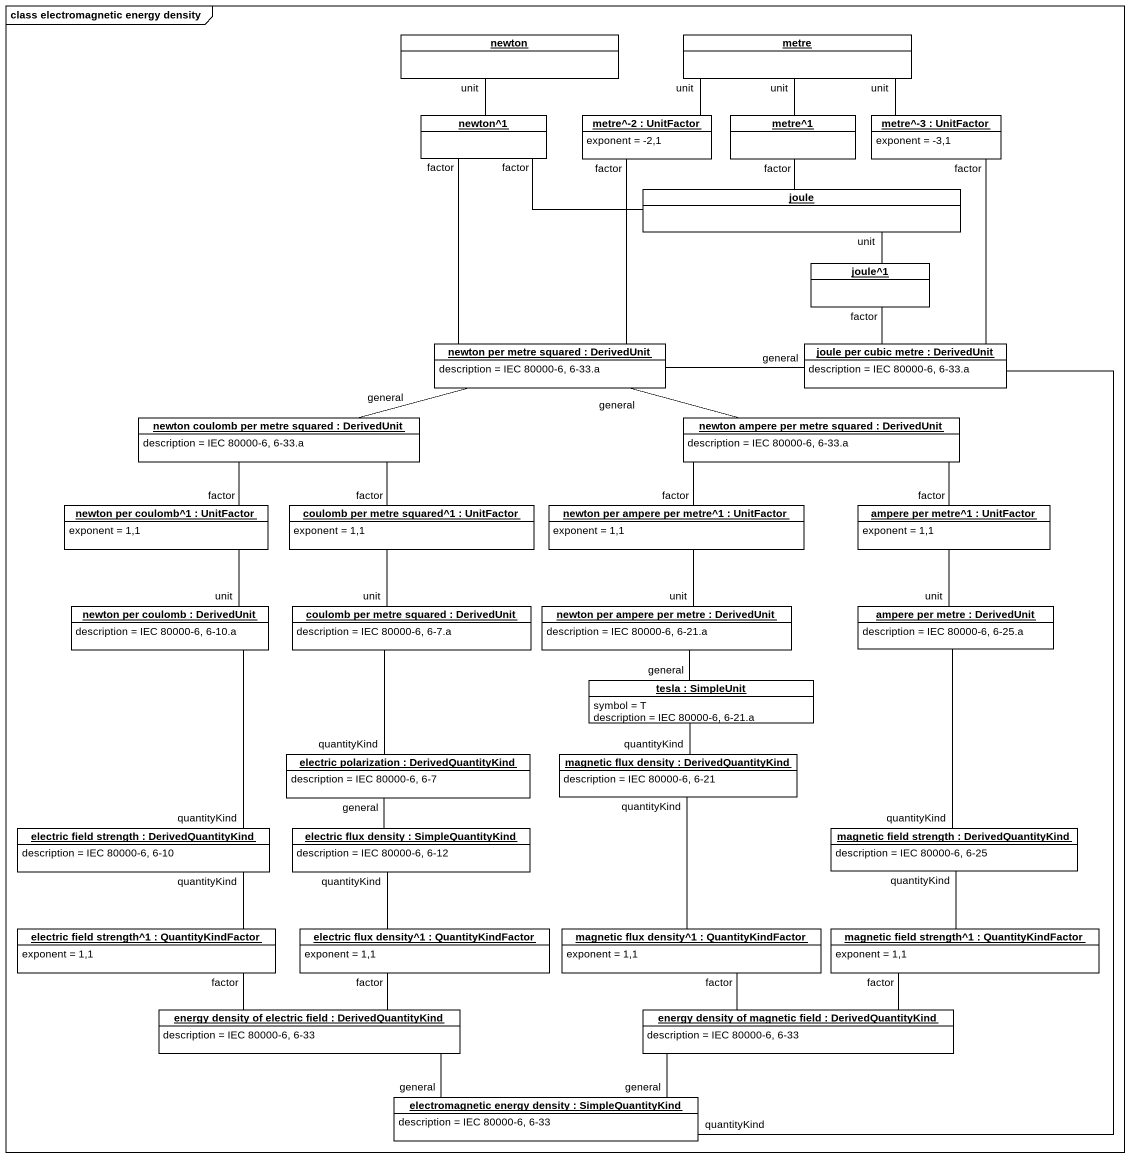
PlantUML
@startuml
mainframe class electromagnetic energy density
hide circle
hide empty members
object newton #FFFFFF
object metre #FFFFFF
object "newton^1" as newton_1 #FFFFFF
object "metre^-2 : UnitFactor" as metre_2 #FFFFFF {
  exponent = -2,1
}
object "metre^1" as metre_1 #FFFFFF
object "metre^-3 : UnitFactor" as metre_3 #FFFFFF {
  exponent = -3,1
}
object joule #FFFFFF
object "joule^1" as joule_1 #FFFFFF
object "newton per metre squared : DerivedUnit" as newton_per_metre_squared #FFFFFF {
  description = IEC 80000-6, 6-33.a
}
object "joule per cubic metre : DerivedUnit" as joule_per_cubic_metre #FFFFFF {
  description = IEC 80000-6, 6-33.a
}
object "newton coulomb per metre squared : DerivedUnit" as newton_coulomb_per_metre #FFFFFF {
  description = IEC 80000-6, 6-33.a
}
object "newton ampere per metre squared : DerivedUnit" as newton_ampere_per_metre #FFFFFF {
  description = IEC 80000-6, 6-33.a
}
object "newton per coulomb^1 : UnitFactor" as newton_per_coulomb_1 #FFFFFF {
  exponent = 1,1
}
object "coulomb per metre squared^1 : UnitFactor" as coulomb_per_metre_squared_1 #FFFFFF {
  exponent = 1,1
}
object "newton per ampere per metre^1 : UnitFactor" as newton_per_ampere_per_metre #FFFFFF {
  exponent = 1,1
}
object "ampere per metre^1 : UnitFactor" as ampere_per_metre_1 #FFFFFF {
  exponent = 1,1
}
object "newton per coulomb : DerivedUnit" as newton_per_coulomb #FFFFFF {
  description = IEC 80000-6, 6-10.a
}
object "coulomb per metre squared : DerivedUnit" as coulomb_per_metre_squared #FFFFFF {
  description = IEC 80000-6, 6-7.a
}
object "newton per ampere per metre : DerivedUnit" as newton_per_ampere_per_metre_2 #FFFFFF {
  description = IEC 80000-6, 6-21.a
}
object "ampere per metre : DerivedUnit" as ampere_per_metre #FFFFFF {
  description = IEC 80000-6, 6-25.a
}
object "tesla : SimpleUnit" as tesla #FFFFFF {
  symbol = T
  description = IEC 80000-6, 6-21.a
}
object "electric polarization : DerivedQuantityKind" as electric_polarization #FFFFFF {
  description = IEC 80000-6, 6-7
}
object "magnetic flux density : DerivedQuantityKind" as magnetic_flux_density #FFFFFF {
  description = IEC 80000-6, 6-21
}
object "electric field strength : DerivedQuantityKind" as electric_field_strength #FFFFFF {
  description = IEC 80000-6, 6-10
}
object "electric flux density : SimpleQuantityKind" as electric_flux_density #FFFFFF {
  description = IEC 80000-6, 6-12
}
object "magnetic field strength : DerivedQuantityKind" as magnetic_field_strength #FFFFFF {
  description = IEC 80000-6, 6-25
}
object "electric field strength^1 : QuantityKindFactor" as electric_field_strength_1 #FFFFFF {
  exponent = 1,1
}
object "electric flux density^1 : QuantityKindFactor" as electric_flux_density_1 #FFFFFF {
  exponent = 1,1
}
object "magnetic flux density^1 : QuantityKindFactor" as magnetic_flux_density_1 #FFFFFF {
  exponent = 1,1
}
object "magnetic field strength^1 : QuantityKindFactor" as magnetic_field_strength_1 #FFFFFF {
  exponent = 1,1
}
object "energy density of electric field : DerivedQuantityKind" as energy_density_of_electric #FFFFFF {
  description = IEC 80000-6, 6-33
}
object "energy density of magnetic field : DerivedQuantityKind" as energy_density_of_magnetic #FFFFFF {
  description = IEC 80000-6, 6-33
}
object "electromagnetic energy density : SimpleQuantityKind" as electromagnetic_energy #FFFFFF {
  description = IEC 80000-6, 6-33
}
newton -- newton_1 : unit
metre -left- metre_2 : unit
metre -- metre_1 : unit
metre -right- metre_3 : unit
newton_1 -right- joule : factor
newton_1 -- newton_per_metre_squared : factor
metre_2 -- newton_per_metre_squared : factor
metre_1 -- joule : factor
metre_3 -- joule_per_cubic_metre : factor
joule -- joule_1 : unit
joule_1 -- joule_per_cubic_metre : factor
newton_per_metre_squared -left- newton_coulomb_per_metre : general
newton_per_metre_squared -right- newton_ampere_per_metre : general
joule_per_cubic_metre -left- newton_per_metre_squared : general
joule_per_cubic_metre -- electromagnetic_energy : quantityKind
newton_per_coulomb_1 -up- newton_coulomb_per_metre : factor
coulomb_per_metre_squared_1 -up- newton_coulomb_per_metre : factor
newton_per_ampere_per_metre -up- newton_ampere_per_metre : factor
ampere_per_metre_1 -up- newton_ampere_per_metre : factor
newton_per_coulomb -up- newton_per_coulomb_1 : unit
newton_per_coulomb -- electric_field_strength : quantityKind
coulomb_per_metre_squared -up- coulomb_per_metre_squared_1 : unit
coulomb_per_metre_squared -- electric_polarization : quantityKind
newton_per_ampere_per_metre_2 -up- newton_per_ampere_per_metre : unit
ampere_per_metre -up- ampere_per_metre_1 : unit
ampere_per_metre -- magnetic_field_strength : quantityKind
tesla -up- newton_per_ampere_per_metre_2 : general
tesla -- magnetic_flux_density : quantityKind
magnetic_flux_density -- magnetic_flux_density_1 : quantityKind
electric_field_strength -- electric_field_strength_1 : quantityKind
electric_flux_density -up- electric_polarization : general
electric_flux_density -- electric_flux_density_1 : quantityKind
magnetic_field_strength -- magnetic_field_strength_1 : quantityKind
electric_field_strength_1 -right- energy_density_of_electric : factor
electric_flux_density_1 -- energy_density_of_electric : factor
magnetic_flux_density_1 -- energy_density_of_magnetic : factor
magnetic_field_strength_1 -left- energy_density_of_magnetic : factor
energy_density_of_electric -right- electromagnetic_energy : general
energy_density_of_magnetic -left- electromagnetic_energy : general
@enduml
